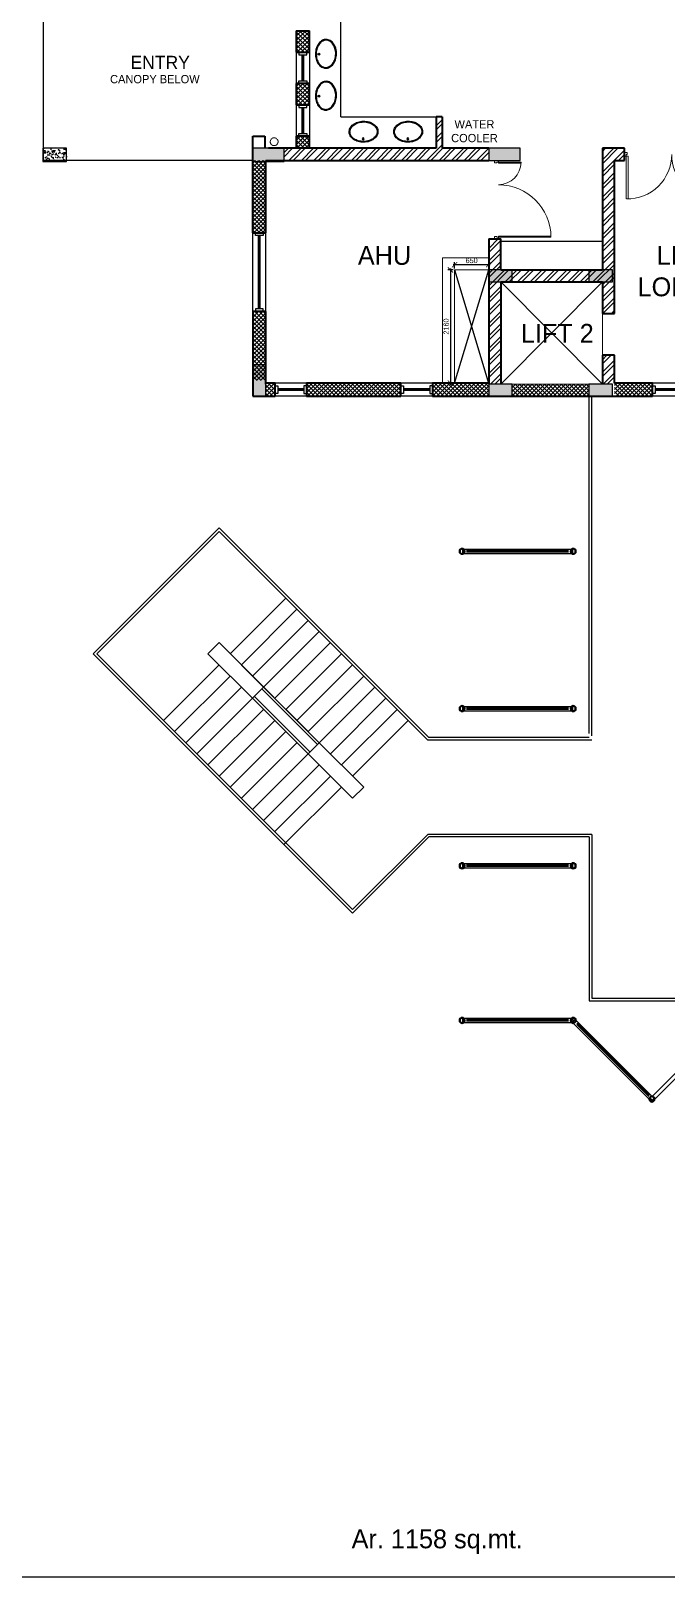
# Model space of a CAD drawing. Header units: millimetres. Extents: x -276609 to 1081398, y -453808 to 472098.
# Drawn here: x 38480 to 50593, y -84802 to -55300 of the extents above; entities that cross this region are included whole.
import ezdxf

# ---------------------------------------------------------------- set-up
doc = ezdxf.new("R2010")
doc.units = ezdxf.units.MM
doc.header["$MEASUREMENT"] = 0
doc.linetypes.add('ACAD_ISO10W100', pattern=[18, 12, -3, 0, -3])
for name, color, linetype in [('A-Anno Tags', 6, 'Continuous'), ('A-Elevation', 4, 'Continuous'), ('A-Railing', 4, 'Continuous'), ('A-Sanitory', 181, 'Continuous'), ('A-Wall Patt', 8, 'Continuous'), ('A-Window', 4, 'Continuous'), ('AREA', 7, 'Continuous'), ('Dimension', 7, 'Continuous'), ('S-Conc Patt', 9, 'Continuous'), ('SHADING COLUMNS', 210, 'Continuous'), ('text', 252, 'Continuous')]:
    doc.layers.add(name, color=color, linetype=linetype)
for name, color, linetype, lineweight in [('A-Detail Lines', 241, 'Continuous', 25), ('A-DETL-LLIN', 3, 'Continuous', 9), ('A-Door', 4, 'Continuous', 9), ('A-Wall Sec', 1, 'Continuous', 20), ('A-WIN', 5, 'Continuous', 25), ('PLUMBING', 3, 'ACAD_ISO10W100', 18), ('S-Concrete', 40, 'Continuous', 25), ('SHADE SCREEN', 171, 'Continuous', 15), ('STAIR', 3, 'Continuous', 9)]:
    doc.layers.add(name, color=color, linetype=linetype, lineweight=lineweight)
doc.styles.get("Standard").update_dxf_attribs({"font": ''})
doc.styles.get('Standard').set_extended_font_data('Gill Sans MT')
doc.dimstyles.new('IIITD_WD_M @ 100', dxfattribs={"dimscale": 100, "dimtxt": 1, "dimasz": 1, "dimexe": 0.5, "dimexo": 0.25, "dimgap": 0.3, "dimtad": 1, "dimdec": 0, "dimrnd": 1, "dimzin": 0, "dimdsep": 46, "dimtxsty": 'Standard', "dimblk": 'ARCHTICK', "dimcen": 0.2, "dimdle": 0.3, "dimclrd": 256, "dimclre": 256, "dimclrt": 256, "dimadec": 0, "dimazin": 0, "dimtfac": 1, "dimtdec": 0, "dimtofl": 0, "dimtmove": 0, "dimatfit": 0, "dimfxl": 0.5, "dimfxlon": 1, "dimtolj": 1, "dimtzin": 0, "dimlwd": -1, "dimlwe": -1, "dimarcsym": 0})
pattern_1 = [(45, (-428981.34, -139722.53), (-119.32427, 119.32427), []), (45, (-428901.8, -139722.53), (-119.32427, 119.32427), [])]
pattern_2 = [(45, (-428981.344, -139722.526), (-39.7747564, 39.7747564), []), (135, (-428981.344, -139722.526), (-39.7747564, -39.7747564), [])]

# ---------------------------------------------------------------- blocks, each defined once
blk = doc.blocks.new('Round Bar - 3_-44-4 First Floor Lvl')
at = {"layer": 'A-WIN'}
for p, q in [((-1035, -37), (-1035, 25)), ((1026, 38), (-1023, 38)), ((1026, 38), (-1023, 38)), ((1027, 38), (1026, 38)), ((1027, 38), (1026, 38)), ((1064, 38), (1038, 38)), ((1064, 38), (1038, 38)), ((1064, 38), (1064, -3)), ((-1027, -38), (-1026, -38)), ((-1027, -38), (-1026, -38)), ((-1026, -38), (1023, -38)), ((-1026, -38), (1023, -38))]:
    blk.add_line(p, q, dxfattribs=at)
blk = doc.blocks.new('Round Bar - 3_-172-4 First Floor Lvl')
at = {"layer": 'A-WIN'}
for p, q in [((-1051, -24), (-1051, 38)), ((-1038, 38), (-1051, 38)), ((-1038, 38), (-1051, 38)), ((-1025, 38), (-1026, 38)), ((-1025, 38), (-1026, 38)), ((1023, 38), (-1025, 38)), ((1023, 38), (-1025, 38)), ((1057, 1), (1057, -38)), ((-1045, -38), (-1038, -38)), ((-1045, -38), (-1038, -38)), ((-1027, -38), (-1026, -38)), ((-1027, -38), (-1026, -38)), ((-1026, -38), (1026, -38)), ((-1026, -38), (1026, -38)), ((1026, -38), (1027, -38)), ((1026, -38), (1027, -38)), ((1038, -38), (1057, -38)), ((1038, -38), (1057, -38))]:
    blk.add_line(p, q, dxfattribs=at)
blk = doc.blocks.new('Round Bar - 3_-170-4 First Floor Lvl')
at = {"layer": 'A-WIN'}
for p, q in [((-1051, 38), (-1051, -38)), ((-1038, 38), (-1051, 38)), ((-1038, 38), (-1051, 38)), ((-1026, 38), (-1028, 38)), ((-1026, 38), (-1028, 38)), ((1026, 38), (-1026, 38)), ((1026, 38), (-1026, 38)), ((1027, 38), (1026, 38)), ((1027, 38), (1026, 38)), ((1057, 38), (1038, 38)), ((1057, 38), (1038, 38)), ((1057, -38), (1057, 38)), ((-1051, -38), (-1038, -38)), ((-1051, -38), (-1038, -38)), ((-1027, -38), (-1026, -38)), ((-1027, -38), (-1026, -38)), ((-1026, -38), (1026, -38)), ((-1026, -38), (1026, -38)), ((1026, -38), (1028, -38)), ((1026, -38), (1028, -38)), ((1038, -38), (1057, -38)), ((1038, -38), (1057, -38))]:
    blk.add_line(p, q, dxfattribs=at)
blk = doc.blocks.new('Round Bar - 3_-167-4 First Floor Lvl')
at = {"layer": 'A-WIN'}
for p, q in [((-1051, -38), (-1051, 24)), ((-1038, 38), (-1044, 38)), ((-1038, 38), (-1044, 38)), ((1026, 38), (-1026, 38)), ((-1026, 38), (-1026, 38)), ((-1026, 38), (-1026, 38)), ((-1026, 38), (-1026, 38)), ((1026, 38), (-1026, 38)), ((-1026, 38), (-1026, 38)), ((1027, 38), (1026, 38)), ((1027, 38), (1026, 38)), ((1057, 38), (1038, 38)), ((1057, 38), (1038, 38)), ((1057, -38), (1057, 38)), ((-1051, -38), (-1038, -38)), ((-1051, -38), (-1038, -38)), ((-1026, -38), (-1026, -38)), ((-1026, -38), (-1026, -38)), ((-1026, -38), (1026, -38)), ((-1026, -38), (1026, -38)), ((-1026, -38), (-1026, -38)), ((-1026, -38), (-1026, -38)), ((1026, -38), (1028, -38)), ((1026, -38), (1028, -38)), ((1038, -38), (1057, -38)), ((1038, -38), (1057, -38))]:
    blk.add_line(p, q, dxfattribs=at)
blk = doc.blocks.new('basin2')
for points in [[(278, -206, 0.12976), (261, -133, 0.106426), (201, -63, 0.084431), (116, -18, 0.073534), (7, 0, 0.073534), (-102, -14, 0.084431), (-188, -55, 0.106426), (-251, -122, 0.12976), (-272, -195, 0.12976), (-254, -269, 0.106426), (-194, -339, 0.084431), (-109, -383, 0.073534), (-1, -402, 0.073534), (108, -388, 0.084431), (195, -347, 0.106426), (258, -279, 0.12976)], [(263, -201, 0.119977), (247, -140, 0.106426), (192, -75, 0.084431), (111, -33, 0.073534), (7, -15, 0.073534), (-97, -28, 0.084431), (-180, -67, 0.106426), (-238, -130, 0.12976), (-257, -196, 0.009633), (-257, -201, 0.119977), (-240, -262, 0.106426), (-185, -327, 0.084431), (-104, -369, 0.073534), (0, -387, 0.073534), (104, -373, 0.084431), (187, -334, 0.106426), (245, -272, 0.12976), (263, -206, 0.009633)]]:
    blk.add_lwpolyline(points, format="xyb", close=True)
for radius in [17.8, 12.2]:
    blk.add_circle((-4, -64), radius)
blk = doc.blocks.new('din d7')
at = {"layer": 'A-Door', "color": 5, "lineweight": 18}
for p, q in [((486934, 174520), (486934, 175332)), ((486969, 174518), (486969, 175332)), ((488629, 174518), (488629, 175332)), ((488664, 174518), (488664, 175332)), ((486899, 174518), (486934, 174518)), ((486899, 174518), (486899, 174443)), ((486899, 174443), (486949, 174443)), ((486934, 174518), (486934, 174483)), ((486969, 174518), (486934, 174518)), ((486934, 174483), (486949, 174483)), ((486949, 174443), (486949, 174483)), ((488629, 174518), (488664, 174518)), ((488664, 174483), (488649, 174483)), ((488649, 174443), (488649, 174483)), ((488699, 174443), (488649, 174443)), ((488664, 174518), (488664, 174483)), ((488699, 174518), (488664, 174518)), ((488699, 174518), (488699, 174443))]:
    blk.add_line(p, q, dxfattribs=at)
at = {"layer": 'A-Door', "lineweight": 18}
for centre, start, end in [((486950, 174483), 359.9841, 91.0727), ((488648, 174483), 88.9273, 180.0159)]:
    blk.add_arc(centre, 849, start, end, dxfattribs=at)
blk = doc.blocks.new('din v1')
at = {"layer": 'A-Window', "color": 2, "lineweight": 60}
blk.add_line((474051, 158052), (474051, 157552), dxfattribs=at)
at = {"layer": 'A-Window'}
for points in [[(473926, 158102), (473926, 157502)], [(473976, 158102), (473976, 158052), (474126, 158052), (474126, 158102)], [(474176, 158102), (474176, 157502)], [(473976, 157502), (473976, 157552), (474126, 157552), (474126, 157502)]]:
    blk.add_lwpolyline(points, dxfattribs=at)
blk = doc.blocks.new('din w3')
at = {"layer": 'A-Window', "color": 2, "lineweight": 60}
blk.add_line((477594, 164984), (477594, 166384), dxfattribs=at)
at = {"layer": 'A-Window'}
for points in [[(477469, 164934), (477469, 166434)], [(477669, 166434), (477669, 166384), (477519, 166384), (477519, 166434)], [(477719, 164934), (477719, 166434)], [(477669, 164934), (477669, 164984), (477519, 164984), (477519, 164934)]]:
    blk.add_lwpolyline(points, dxfattribs=at)
blk = doc.blocks.new('Big Door Garbage')
at = {"layer": 'A-Door', "color": 5, "lineweight": 18}
for p, q in [((-12550, 128778), (-12500, 128778)), ((-12550, 128703), (-12550, 128778)), ((-12550, 128703), (-12515, 128703)), ((-12515, 128738), (-12500, 128738)), ((-12515, 128703), (-12515, 128738)), ((-12515, 128703), (-12515, 128273)), ((-12499, 128703), (-12515, 128703)), ((-12500, 128778), (-12500, 128738)), ((-12499, 128703), (-12499, 128273)), ((-11101, 128703), (-11101, 127703)), ((-11101, 128703), (-11085, 128703)), ((-11100, 128778), (-11100, 128738)), ((-11050, 128778), (-11100, 128778)), ((-11085, 128738), (-11100, 128738)), ((-11085, 128703), (-11085, 128738)), ((-11050, 128703), (-11085, 128703)), ((-11085, 128703), (-11085, 127703)), ((-11050, 128703), (-11050, 128778))]:
    blk.add_line(p, q, dxfattribs=at)
at = {"layer": 'A-Door', "lineweight": 18}
for centre, radius, start, end in [((-12515, 128703), 430, 270, 0), ((-11085, 128703), 1000, 180, 270)]:
    blk.add_arc(centre, radius, start, end, dxfattribs=at)
blk = doc.blocks.new('ergrthyjty')
at = {"layer": 'S-Conc Patt'}
h = blk.add_hatch(dxfattribs=at)
h.set_pattern_fill('AR-CONC', color=8, scale=20, style=0)
h.set_pattern_definition([(50, (-806698.31, 1146868.39), (143.4520365, -12.550427), [15, -165]), (355, (-806698.31, 1146868.39), (-27.750267, 150.438427), [12, -132]), (100.4514, (-806686.35, 1146867.34), (115.701876, 137.887908), [12.748038, -140.228422]), (46.1842, (-806698.3, 1146908.39), (213.44821, -33.103803), [22.5, -247.5]), (96.6356, (-806680.52, 1146905.63), (186.93254, 194.823574), [19.122058, -210.3426]), (351.1842, (-806698.3, 1146908.4), (186.93239, 194.82372), [18, -198]), (21, (-806678.31, 1146898.39), (119.3814104, -80.523778), [15, -165]), (326, (-806678.31, 1146898.39), (48.663066, 145.030009), [12, -132]), (71.4514, (-806668.36, 1146891.68), (168.044526, 64.506099), [12.748038, -140.228422]), (37.5, (-806698.31, 1146868.39), (2.431971, 66.5787708), [0, -130.4, 0, -134, 0, -132.5]), (7.5, (-806698.31, 1146868.39), (52.6139075, 78.8823424), [0, -76.4, 0, -127.4, 0, -50.5]), (327.5, (-806742.91, 1146868.39), (106.7644872, -4.5109743), [0, -50, 0, -156, 0, -207]), (317.5, (-806762.91, 1146868.39), (116.637234, 20.0209965), [0, -65, 0, -103.6, 0, -147])])
h.paths.add_polyline_path([(467691, 82183), (467691, 81933), (468141, 81933), (468141, 82183)])
for points in [[(471691, 82183), (471691, 81933), (472291, 81933), (472291, 82183)], [(476191, 82183), (476191, 81953), (476791, 81953), (476791, 82183)], [(476191, 79863), (476191, 79633), (476641, 79633), (476641, 79863)], [(478101, 79863), (478101, 79633), (478551, 79633), (478551, 79863)], [(471941, 78053), (471691, 78053), (471691, 77453), (471941, 77453)], [(476191, 77683), (476191, 77453), (476641, 77453), (476641, 77683)], [(478101, 77683), (478101, 77453), (478551, 77453), (478551, 77683)]]:
    blk.add_hatch(color=8, dxfattribs=at).paths.add_polyline_path(points)
at = {"layer": 'S-Concrete'}
for points in [[(467691, 82183), (467691, 81933), (468141, 81933), (468141, 82183)], [(471691, 82183), (471691, 81933), (472291, 81933), (472291, 82183)], [(476191, 82183), (476191, 81953), (476791, 81953), (476791, 82183)], [(476191, 79863), (476191, 79633), (476641, 79633), (476641, 79863)], [(478101, 79863), (478101, 79633), (478551, 79633), (478551, 79863)], [(471941, 78053), (471691, 78053), (471691, 77453), (471941, 77453)], [(476191, 77683), (476191, 77453), (476641, 77453), (476641, 77683)], [(478101, 77683), (478101, 77453), (478551, 77453), (478551, 77683)]]:
    blk.add_lwpolyline(points, close=True, dxfattribs=at)
blk = doc.blocks.new('din w1')
at = {"layer": 'A-Window', "color": 2, "lineweight": 60}
blk.add_line((476279, 163779), (476779, 163779), dxfattribs=at)
at = {"layer": 'A-Window'}
for points in [[(476229, 163904), (476829, 163904)], [(476229, 163704), (476279, 163704), (476279, 163854), (476229, 163854)], [(476829, 163704), (476779, 163704), (476779, 163854), (476829, 163854)], [(476229, 163654), (476829, 163654)]]:
    blk.add_lwpolyline(points, dxfattribs=at)
blk = doc.blocks.new('Pipe-Column - Pipe3-1_2STD-50-2 GL')
at = {"layer": 'S-Concrete', "lineweight": 35}
for radius, start, end in [(50.8, 0, 180), (45.1, 0, 180), (45.1, 180, 0), (50.8, 180, 360)]:
    blk.add_arc((0, 0), radius, start, end, dxfattribs=at)
blk = doc.blocks.new('Pipe-Column - Pipe3-1_2STD-48-2 GL')
at = {"layer": 'S-Concrete', "lineweight": 35}
for radius, start, end in [(50.8, 0, 180), (50.8, 180, 360), (45.1, 360, 180), (45.1, 180, 360)]:
    blk.add_arc((0, 0), radius, start, end, dxfattribs=at)
blk = doc.blocks.new('Pipe-Column - Pipe3-1_2STD-49-2 GL')
at = {"layer": 'S-Concrete', "lineweight": 35}
for radius, start, end in [(50.8, 0, 180), (50.8, 180, 360), (45.1, 360, 180), (45.1, 180, 360)]:
    blk.add_arc((0, 0), radius, start, end, dxfattribs=at)
blk = doc.blocks.new('TRGHT4')
at = {"layer": 'SHADING COLUMNS', "rotation": 135.0000000004137}
for name, p in [('Pipe-Column - Pipe3-1_2STD-48-2 GL', (397060, -137137)), ('Pipe-Column - Pipe3-1_2STD-48-2 GL', (399181, -137137)), ('Pipe-Column - Pipe3-1_2STD-48-2 GL', (397060, -140137)), ('Pipe-Column - Pipe3-1_2STD-48-2 GL', (399181, -140137)), ('Pipe-Column - Pipe3-1_2STD-48-2 GL', (397060, -143137)), ('Pipe-Column - Pipe3-1_2STD-48-2 GL', (399181, -143137)), ('Pipe-Column - Pipe3-1_2STD-48-2 GL', (397060, -146087)), ('Pipe-Column - Pipe3-1_2STD-49-2 GL', (399181, -146087))]:
    blk.add_blockref(name, p, dxfattribs=at)
at = {"layer": 'SHADING COLUMNS'}
blk.add_blockref('Pipe-Column - Pipe3-1_2STD-50-2 GL', (400681, -147587), dxfattribs=at)
blk = doc.blocks.new('_ArchTick')
at = {"color": 0, "linetype": 'ByBlock', "const_width": 0.15}
blk.add_lwpolyline([(-0.5, -0.5), (0.5, 0.5)], dxfattribs=at)
blk = doc.blocks.new('*D478')
at = {"layer": 'text', "transparency": 16777216}
for p, q in [((47240, -59761), (46530, -59761)), ((46560, -59835), (46560, -59711)), ((47210, -59835), (47210, -59711))]:
    blk.add_line(p, q, dxfattribs=at)
at = {"layer": 'text', "transparency": 16777216, "xscale": 100, "yscale": 100, "zscale": 100, "rotation": 180}
blk.add_blockref('_ArchTick', (46560, -59761), dxfattribs=at)
at = {"layer": 'text', "transparency": 16777216, "xscale": 100, "yscale": 100, "zscale": 100}
blk.add_blockref('_ArchTick', (47210, -59761), dxfattribs=at)
at = {"layer": 'text', "transparency": 16777216, "insert": (46885, -59681), "char_height": 100, "attachment_point": 5}
blk.add_mtext('\\A1;650', dxfattribs=at)
blk = doc.blocks.new('*D479')
at = {"layer": 'text', "transparency": 16777216}
for p, q in [((46535, -59860), (46429, -59860)), ((46479, -59830), (46479, -62050)), ((46535, -62020), (46429, -62020))]:
    blk.add_line(p, q, dxfattribs=at)
at = {"layer": 'text', "transparency": 16777216, "xscale": 100, "yscale": 100, "zscale": 100}
for p, rotation in [((46479, -59860), 90), ((46479, -62020), 270)]:
    blk.add_blockref('_ArchTick', p, dxfattribs=dict(at, rotation=rotation))
at = {"layer": 'text', "transparency": 16777216, "insert": (46399, -60940), "char_height": 100, "attachment_point": 5, "rotation": 90}
blk.add_mtext('\\A1;2160', dxfattribs=at)

msp = doc.modelspace()

# ---------------------------------------------------------------- hatches: boundary and pattern name
at = {"layer": 'A-Wall Patt'}
h = msp.add_hatch(dxfattribs=at)
h.set_pattern_fill('ANSI37', color=256, scale=450, style=0)
h.set_pattern_definition(pattern_2)
h.paths.add_polyline_path([(43789.9, -55299.8), (43539.9, -55299.8), (43539.9, -55704.8), (43789.9, -55704.8)])
h = msp.add_hatch(dxfattribs=at)
h.set_pattern_fill('ANSI37', color=256, scale=450, style=0)
h.set_pattern_definition(pattern_2)
h.paths.add_polyline_path([(43789.9, -56304.8), (43539.9, -56304.8), (43539.9, -56709.8), (43789.9, -56709.8)])
h = msp.add_hatch(dxfattribs=at)
h.set_pattern_fill('ANSI32', color=256, scale=450, angle=360, style=0)
h.set_pattern_definition(pattern_1)
h.paths.add_polyline_path([(47209.9, -57539.8), (46324.9, -57539.8), (46324.9, -56939.8), (46209.9, -56939.8), (46209.9, -57539.8), (43309.9, -57539.8), (43309.9, -57769.8), (47209.9, -57769.8)])
h = msp.add_hatch(dxfattribs=at)
h.set_pattern_fill('ANSI37', color=256, scale=450, style=0)
h.set_pattern_definition(pattern_2)
h.paths.add_polyline_path([(43789.9, -57309.8), (43539.9, -57309.8), (43539.9, -57539.8), (43789.9, -57539.8)])
h = msp.add_hatch(dxfattribs=at)
h.set_pattern_fill('ANSI37', color=256, scale=450, style=0)
h.set_pattern_definition(pattern_2)
h.paths.add_polyline_path([(42959.9, -57769.8), (42709.9, -57769.8), (42709.9, -59154.8), (42959.9, -59154.8)])
h = msp.add_hatch(dxfattribs=at)
h.set_pattern_fill('ANSI32', color=256, scale=450, angle=360, style=0)
h.set_pattern_definition(pattern_1)
h.paths.add_polyline_path([(47439.9, -60089.8), (47209.9, -60089.8), (47209.9, -62039.8), (47439.9, -62039.8)])
h.paths.add_polyline_path([(49609.9, -61489.8), (49379.9, -61489.8), (49379.9, -62039.8), (49569.9, -62039.8), (49609.9, -62019.8)])
h.paths.add_polyline_path([(49609.9, -57769.8), (49799.9, -57769.8), (49799.9, -57539.8), (49379.9, -57539.8), (49379.9, -59859.8), (47439.9, -59859.8), (47439.9, -59269.8), (47209.9, -59269.8), (47209.9, -60089.8), (47439.9, -60089.8), (49379.9, -60089.8), (49379.9, -60689.8), (49609.9, -60689.8)])
h = msp.add_hatch(dxfattribs=at)
h.set_pattern_fill('ANSI37', color=256, scale=450, style=0)
h.set_pattern_definition(pattern_2)
h.paths.add_polyline_path([(42959.9, -60654.8), (42709.9, -60654.8), (42709.9, -61969.8), (42959.9, -61969.8)])
h = msp.add_hatch(dxfattribs=at)
h.set_pattern_fill('ANSI37', color=256, scale=450, style=0)
h.set_pattern_definition(pattern_2)
h.paths.add_polyline_path([(43135.6, -62269.8), (43135.6, -62019.8), (42959.9, -62019.8), (42959.9, -62269.8)])
h = msp.add_hatch(dxfattribs=at)
h.set_pattern_fill('ANSI37', color=256, scale=450, style=0)
h.set_pattern_definition(pattern_2)
h.paths.add_polyline_path([(43735.6, -62019.8), (43735.6, -62269.8), (45535.6, -62269.8), (45535.6, -62019.8)])
h = msp.add_hatch(dxfattribs=at)
h.set_pattern_fill('ANSI37', color=256, scale=450, style=0)
h.set_pattern_definition(pattern_2)
h.paths.add_polyline_path([(47209.9, -62019.8), (46135.6, -62019.8), (46135.6, -62269.8), (47209.9, -62269.8)])
h = msp.add_hatch(dxfattribs=at)
h.set_pattern_fill('ANSI37', color=256, scale=450, style=0)
h.set_pattern_definition(pattern_2)
h.paths.add_polyline_path([(49119.9, -62039.8), (47659.9, -62039.8), (47659.9, -62269.8), (49119.9, -62269.8)])
h = msp.add_hatch(dxfattribs=at)
h.set_pattern_fill('ANSI37', color=256, scale=450, style=0)
h.set_pattern_definition(pattern_2)
h.paths.add_polyline_path([(50335.6, -62019.8), (49609.9, -62019.8), (49609.9, -62039.8), (49609.9, -62269.8), (50335.6, -62269.8)])

# ---------------------------------------------------------------- linework, layer by layer
at = {"layer": 'A-Anno Tags'}
msp.add_line((47439.9, -59269.8), (47439.9, -59309.8), dxfattribs=at)
at = {"layer": 'A-Detail Lines'}
for p, q in [((47439.9, -59309.8), (49379.9, -59309.8)), ((49379.9, -62039.8), (47439.9, -60089.8)), ((47439.9, -62039.8), (49379.9, -60089.8))]:
    msp.add_line(p, q, dxfattribs=at)
at = {"layer": 'A-DETL-LLIN'}
msp.add_line((49379.9, -60689.8), (49379.9, -61489.8), dxfattribs=at)
at = {"layer": 'A-Elevation'}
for q in [(44389.9, -54469.8), (46209.9, -56939.8)]:
    msp.add_line((44389.9, -56939.8), q, dxfattribs=at)
at = {"layer": 'A-Railing'}
for p, q in [((49124.9, -68702.5), (49124.9, -62269.8)), ((49174.9, -68752.5), (49174.9, -62269.8)), ((42068.6, -64780.1), (39664.4, -67184.3)), ((42068.6, -64850.8), (39735.2, -67184.3)), ((42068.6, -64780.1), (46068.4, -68779.8)), ((42068.6, -64850.8), (46047.6, -68829.8)), ((39664.4, -67184.3), (44614.2, -72134)), ((39735.2, -67184.3), (44614.2, -72063.3)), ((43977.8, -68881.3), (42245.4, -67148.9)), ((42917.1, -67820.7), (43765.7, -68669.2)), ((42705, -68032.8), (43765.7, -69093.4)), ((42740.4, -67997.4), (43801, -69058.1)), ((43942.4, -68916.7), (42881.8, -67856)), ((49174.9, -68829.8), (46047.6, -68829.8)), ((49124.9, -68779.8), (46068.4, -68779.8)), ((46047.6, -70629.8), (44614.2, -72063.3)), ((46068.4, -70679.8), (44614.2, -72134)), ((49174.9, -70629.8), (46047.6, -70629.8)), ((49124.9, -70679.8), (46068.4, -70679.8)), ((49124.9, -70679.8), (49124.9, -73804.8)), ((49174.9, -70629.8), (49174.9, -73754.8)), ((49124.9, -73804.8), (76974.9, -73804.8)), ((49174.9, -73754.8), (76924.9, -73754.8))]:
    msp.add_line(p, q, dxfattribs=at)
at = {"layer": 'A-Wall Patt'}
msp.add_lwpolyline([(42709.9, -54239.8), (38709.9, -54239.8), (38709.9, -57768.9), (42709.9, -57768.9)], dxfattribs=at)
at = {"layer": 'A-Wall Sec', "lineweight": 35}
for p, q in [((43539.9, -55299.8), (43539.9, -55704.8)), ((43539.9, -55299.8), (43789.9, -55299.8)), ((43789.9, -55704.8), (43789.9, -55299.8)), ((43539.9, -55704.8), (43789.9, -55704.8)), ((43539.9, -56304.8), (43539.9, -56709.8)), ((43789.9, -56304.8), (43539.9, -56304.8)), ((43789.9, -56709.8), (43789.9, -56304.8)), ((43539.9, -56709.8), (43789.9, -56709.8)), ((46324.9, -56939.8), (46209.9, -56939.8)), ((46209.9, -56939.8), (46209.9, -57539.8)), ((46324.9, -56939.8), (46324.9, -57539.8)), ((42709.9, -59154.8), (42709.9, -57309.8)), ((42709.9, -57309.8), (42939.9, -57309.8)), ((42939.9, -57309.8), (42939.9, -57539.8)), ((43539.9, -57309.8), (43539.9, -57539.8)), ((43789.9, -57309.8), (43539.9, -57309.8)), ((43789.9, -57539.8), (43789.9, -57309.8)), ((42959.9, -59154.8), (42959.9, -57769.8)), ((42959.9, -57769.8), (47209.9, -57769.8)), ((46209.9, -57539.8), (43009.9, -57539.8)), ((47209.9, -57539.8), (46324.9, -57539.8)), ((49379.9, -57539.8), (49379.9, -59859.8)), ((49799.9, -57539.8), (49379.9, -57539.8)), ((49609.9, -60689.8), (49609.9, -57769.8)), ((49609.9, -57769.8), (49799.9, -57769.8)), ((49799.9, -57769.8), (49799.9, -57539.8)), ((42709.9, -59154.8), (42959.9, -59154.8)), ((47209.9, -59269.8), (47439.9, -59269.8)), ((47209.9, -59269.8), (47209.9, -62039.8)), ((47439.9, -59859.8), (47439.9, -59269.8)), ((47439.9, -59859.8), (49379.9, -59859.8)), ((47439.9, -60089.8), (47439.9, -62039.8)), ((47439.9, -60089.8), (49379.9, -60089.8)), ((49379.9, -60089.8), (49379.9, -60689.8)), ((42709.9, -60654.8), (42709.9, -62269.8)), ((42959.9, -60654.8), (42709.9, -60654.8)), ((42959.9, -62039.8), (42959.9, -60654.8)), ((49379.9, -60689.8), (49609.9, -60689.8)), ((49379.9, -61489.8), (49379.9, -62039.8)), ((49609.9, -61489.8), (49379.9, -61489.8)), ((49609.9, -62019.8), (49609.9, -61489.8)), ((43135.6, -62019.8), (42959.9, -62019.8)), ((43135.6, -62269.8), (43135.6, -62019.8)), ((45535.6, -62019.8), (43735.6, -62019.8)), ((43735.6, -62019.8), (43735.6, -62269.8)), ((45535.6, -62269.8), (45535.6, -62019.8)), ((47209.9, -62019.8), (46135.6, -62019.8)), ((46135.6, -62019.8), (46135.6, -62269.8)), ((50335.6, -62019.8), (49609.9, -62019.8)), ((50335.6, -62269.8), (50335.6, -62019.8)), ((42709.9, -62269.8), (43135.6, -62269.8)), ((43735.6, -62269.8), (45535.6, -62269.8)), ((46135.6, -62269.8), (50335.6, -62269.8))]:
    msp.add_line(p, q, dxfattribs=at)
at = {"layer": 'A-Wall Sec'}
for p, q in [((46329.9, -62019.8), (46329.9, -59629.8)), ((46329.9, -59629.8), (47209.9, -59629.8)), ((46559.9, -62019.8), (46559.9, -59859.8)), ((46559.9, -59859.8), (47209.9, -59859.8)), ((47439.9, -62039.8), (49379.9, -62039.8))]:
    msp.add_line(p, q, dxfattribs=at)
at = {"layer": 'Dimension'}
msp.add_lwpolyline([(22372, -84801.6), (22372, -25401.6), (106372, -25401.6), (106372, -84801.6)], close=True, dxfattribs=at)
at = {"layer": 'PLUMBING'}
msp.add_circle((43118.4, -57413.9), 75, dxfattribs=at)
at = {"layer": 'S-Concrete'}
for p, q in [((41856.5, -67184.3), (42068.6, -66972.1)), ((42705, -68032.8), (41856.5, -67184.3)), ((42917.1, -67820.7), (42068.6, -66972.1)), ((42705, -68032.8), (42917.1, -67820.7)), ((43765.7, -69093.4), (43977.8, -68881.3)), ((44826.3, -69729.8), (43977.8, -68881.3)), ((44614.2, -69942), (43765.7, -69093.4)), ((44614.2, -69942), (44826.3, -69729.8))]:
    msp.add_line(p, q, dxfattribs=at)
at = {"layer": 'SHADE SCREEN', "lineweight": 35}
for p, q in [((48731.6, -65222.2), (46788.7, -65222.2)), ((46788.7, -65232.2), (48731.6, -65232.2)), ((48731.6, -68222.2), (46788.7, -68222.2)), ((46788.7, -68232.2), (48731.6, -68232.2)), ((48731.6, -71222.2), (46788.7, -71222.2)), ((46788.7, -71232.2), (48731.6, -71232.2)), ((48731.6, -74172.2), (46788.7, -74172.2)), ((46788.7, -74182.2), (48731.6, -74182.2)), ((48891.4, -74248.7), (50265.2, -75622.5)), ((50272.2, -75615.4), (48898.4, -74241.6))]:
    msp.add_line(p, q, dxfattribs=at)
at = {"layer": 'STAIR'}
for p, q in [((43341.4, -66123.6), (42280.7, -67184.3)), ((43553.5, -66335.7), (42492.9, -67396.4)), ((43765.7, -66547.9), (42705, -67608.5)), ((43977.8, -66760), (42917.1, -67820.7)), ((44189.9, -66972.1), (43129.3, -68032.8)), ((44402.1, -67184.3), (43341.4, -68244.9)), ((42068.6, -67396.4), (41007.9, -68457)), ((44614.2, -67396.4), (43553.5, -68457)), ((42280.7, -67608.5), (41220.1, -68669.2)), ((42492.9, -67820.7), (41432.2, -68881.3)), ((44826.3, -67608.5), (43765.7, -68669.2)), ((45038.5, -67820.7), (43977.8, -68881.3)), ((42705, -68032.8), (41644.3, -69093.4)), ((45250.6, -68032.8), (44189.9, -69093.4)), ((42917.1, -68244.9), (41856.5, -69305.6)), ((45462.7, -68244.9), (44402.1, -69305.6)), ((43129.3, -68457), (42068.6, -69517.7)), ((43341.4, -68669.2), (42280.7, -69729.8)), ((45674.9, -68457), (44614.2, -69517.7)), ((43553.5, -68881.3), (42492.9, -69942)), ((43765.7, -69093.4), (42705, -70154.1)), ((43977.8, -69305.6), (42917.1, -70366.2)), ((44189.9, -69517.7), (43129.3, -70578.4)), ((44402.1, -69729.8), (43306, -70825.9))]:
    msp.add_line(p, q, dxfattribs=at)
at = {"layer": 'text'}
for p, q in [((46559.9, -59859.8), (47209.9, -62039.8)), ((46559.9, -62019.8), (47209.9, -59859.8))]:
    msp.add_line(p, q, dxfattribs=at)

# ---------------------------------------------------------------- block references
at = {"layer": 'A-Door', "xscale": -1}
for name, p, rotation in [('Big Door Garbage', (176100.2, -70319.8), 90), ('din d7', (-437099, 116825.5), 180)]:
    msp.add_blockref(name, p, dxfattribs=dict(at, rotation=rotation))
at = {"layer": 'A-Sanitory', "rotation": 90}
for p in [(43905.7, -55739.8), (43905.7, -56539.2)]:
    msp.add_blockref('basin2', p, dxfattribs=at)
at = {"layer": 'A-Sanitory', "xscale": -1, "rotation": 180}
for p in [(44820.5, -57424), (45670.5, -57424)]:
    msp.add_blockref('basin2', p, dxfattribs=at)
at = {"layer": 'A-Window'}
for name, p in [('din v1', (-430386.1, -213806.6)), ('din v1', (-430386.1, -214811.6)), ('din w3', (-434759, -225589.1))]:
    msp.add_blockref(name, p, dxfattribs=at)
at = {"layer": 'A-Window', "rotation": 180}
for p in [(519964.4, 101634.4), (522364.4, 101634.4), (527164.4, 101634.4)]:
    msp.add_blockref('din w1', p, dxfattribs=at)
at = {"layer": 'S-Concrete'}
for name, p in [('ergrthyjty', (-428981.3, -139722.5)), ('TRGHT4', (-350358.2, 71907.3))]:
    msp.add_blockref(name, p, dxfattribs=at)
at = {"layer": 'SHADE SCREEN', "lineweight": 35}
for name, p, rotation in [('Round Bar - 3_-170-4 First Floor Lvl', (47765, -65232.2), 180), ('Round Bar - 3_-170-4 First Floor Lvl', (47765, -68232.2), 180), ('Round Bar - 3_-170-4 First Floor Lvl', (47765, -71232.2), 180), ('Round Bar - 3_-167-4 First Floor Lvl', (47765, -74182.2), 180), ('Round Bar - 3_-172-4 First Floor Lvl', (49574.9, -74932.2), 315.0000000005251)]:
    msp.add_blockref(name, p, dxfattribs=dict(at, rotation=rotation))
at = {"layer": 'SHADE SCREEN', "rotation": 224.9999999994749}
msp.add_blockref('Round Bar - 3_-44-4 First Floor Lvl', (51074.9, -74932.2), dxfattribs=at)

# ---------------------------------------------------------------- texts
at = {"layer": 'A-Anno Tags', "insert": (40377.7, -55775), "char_height": 250, "attachment_point": 1}
msp.add_mtext('{\\fCentury Gothic|b0|i0|c0|p34;ENTRY}', dxfattribs=at)
at = {"layer": 'A-Anno Tags', "insert": (40843.4, -56220.8), "char_height": 157.5, "attachment_point": 5, "rotation": 0}
msp.add_mtext('{\\fCentury Gothic|b0|i0|c0|p34;CANOPY BELOW}', dxfattribs=at)
at = {"layer": 'AREA', "insert": (44595.9, -83892.2), "char_height": 360, "width": 7754.871, "attachment_point": 1}
msp.add_mtext('{\\fCentury Gothic|b0|i0|c0|p34;Ar. 1158 sq.mt.}', dxfattribs=at)
at = {"layer": 'PLUMBING', "insert": (46938.6, -57214.1), "char_height": 157.5, "attachment_point": 5, "rotation": 0}
msp.add_mtext('{\\fCentury Gothic|b0|i0|c0|p34;WATER\\PCOOLER}', dxfattribs=at)
at = {"layer": 'text', "char_height": 360, "width": 7754.871, "attachment_point": 1}
for s, insert in [('\\pi3385.2;{\\fCentury Gothic|b0|i0|c0|p34;AHU}', (41329.2, -59402.7)), ('\\pi3502.8;{\\fCentury Gothic|b0|i0|c0|p34;LIFT \\P\\pi3137.4;LOBBY}', (46911.7, -59402.7)), ('{\\fCentury Gothic|b0|i0|c0|p34;LIFT 2} ', (47822.6, -60890.4))]:
    msp.add_mtext(s, dxfattribs=dict(at, insert=insert))

# ---------------------------------------------------------------- dimensions: what is measured, and where the dimension line sits
at = {"layer": 'text'}
dim = msp.add_linear_dim(base=(46478.5, -62019.8), p1=(46559.9, -59859.8), p2=(46559.9, -62019.8), angle=90, dimstyle='IIITD_WD_M @ 100', override={"dimfxl": 2}, dxfattribs=at)
dim.commit()
dim.dimension.update_dxf_attribs({"geometry": '*D479', "text_midpoint": (46398.5, -60939.8)})
dim = msp.add_linear_dim(base=(46559.9, -59760.9), p1=(47209.9, -59859.8), p2=(46559.9, -59859.8), dimstyle='IIITD_WD_M @ 100', override={"dimfxl": 2}, dxfattribs=at)
dim.commit()
dim.dimension.update_dxf_attribs({"geometry": '*D478', "text_midpoint": (46884.9, -59680.9)})

doc.saveas('drawing.dxf')
